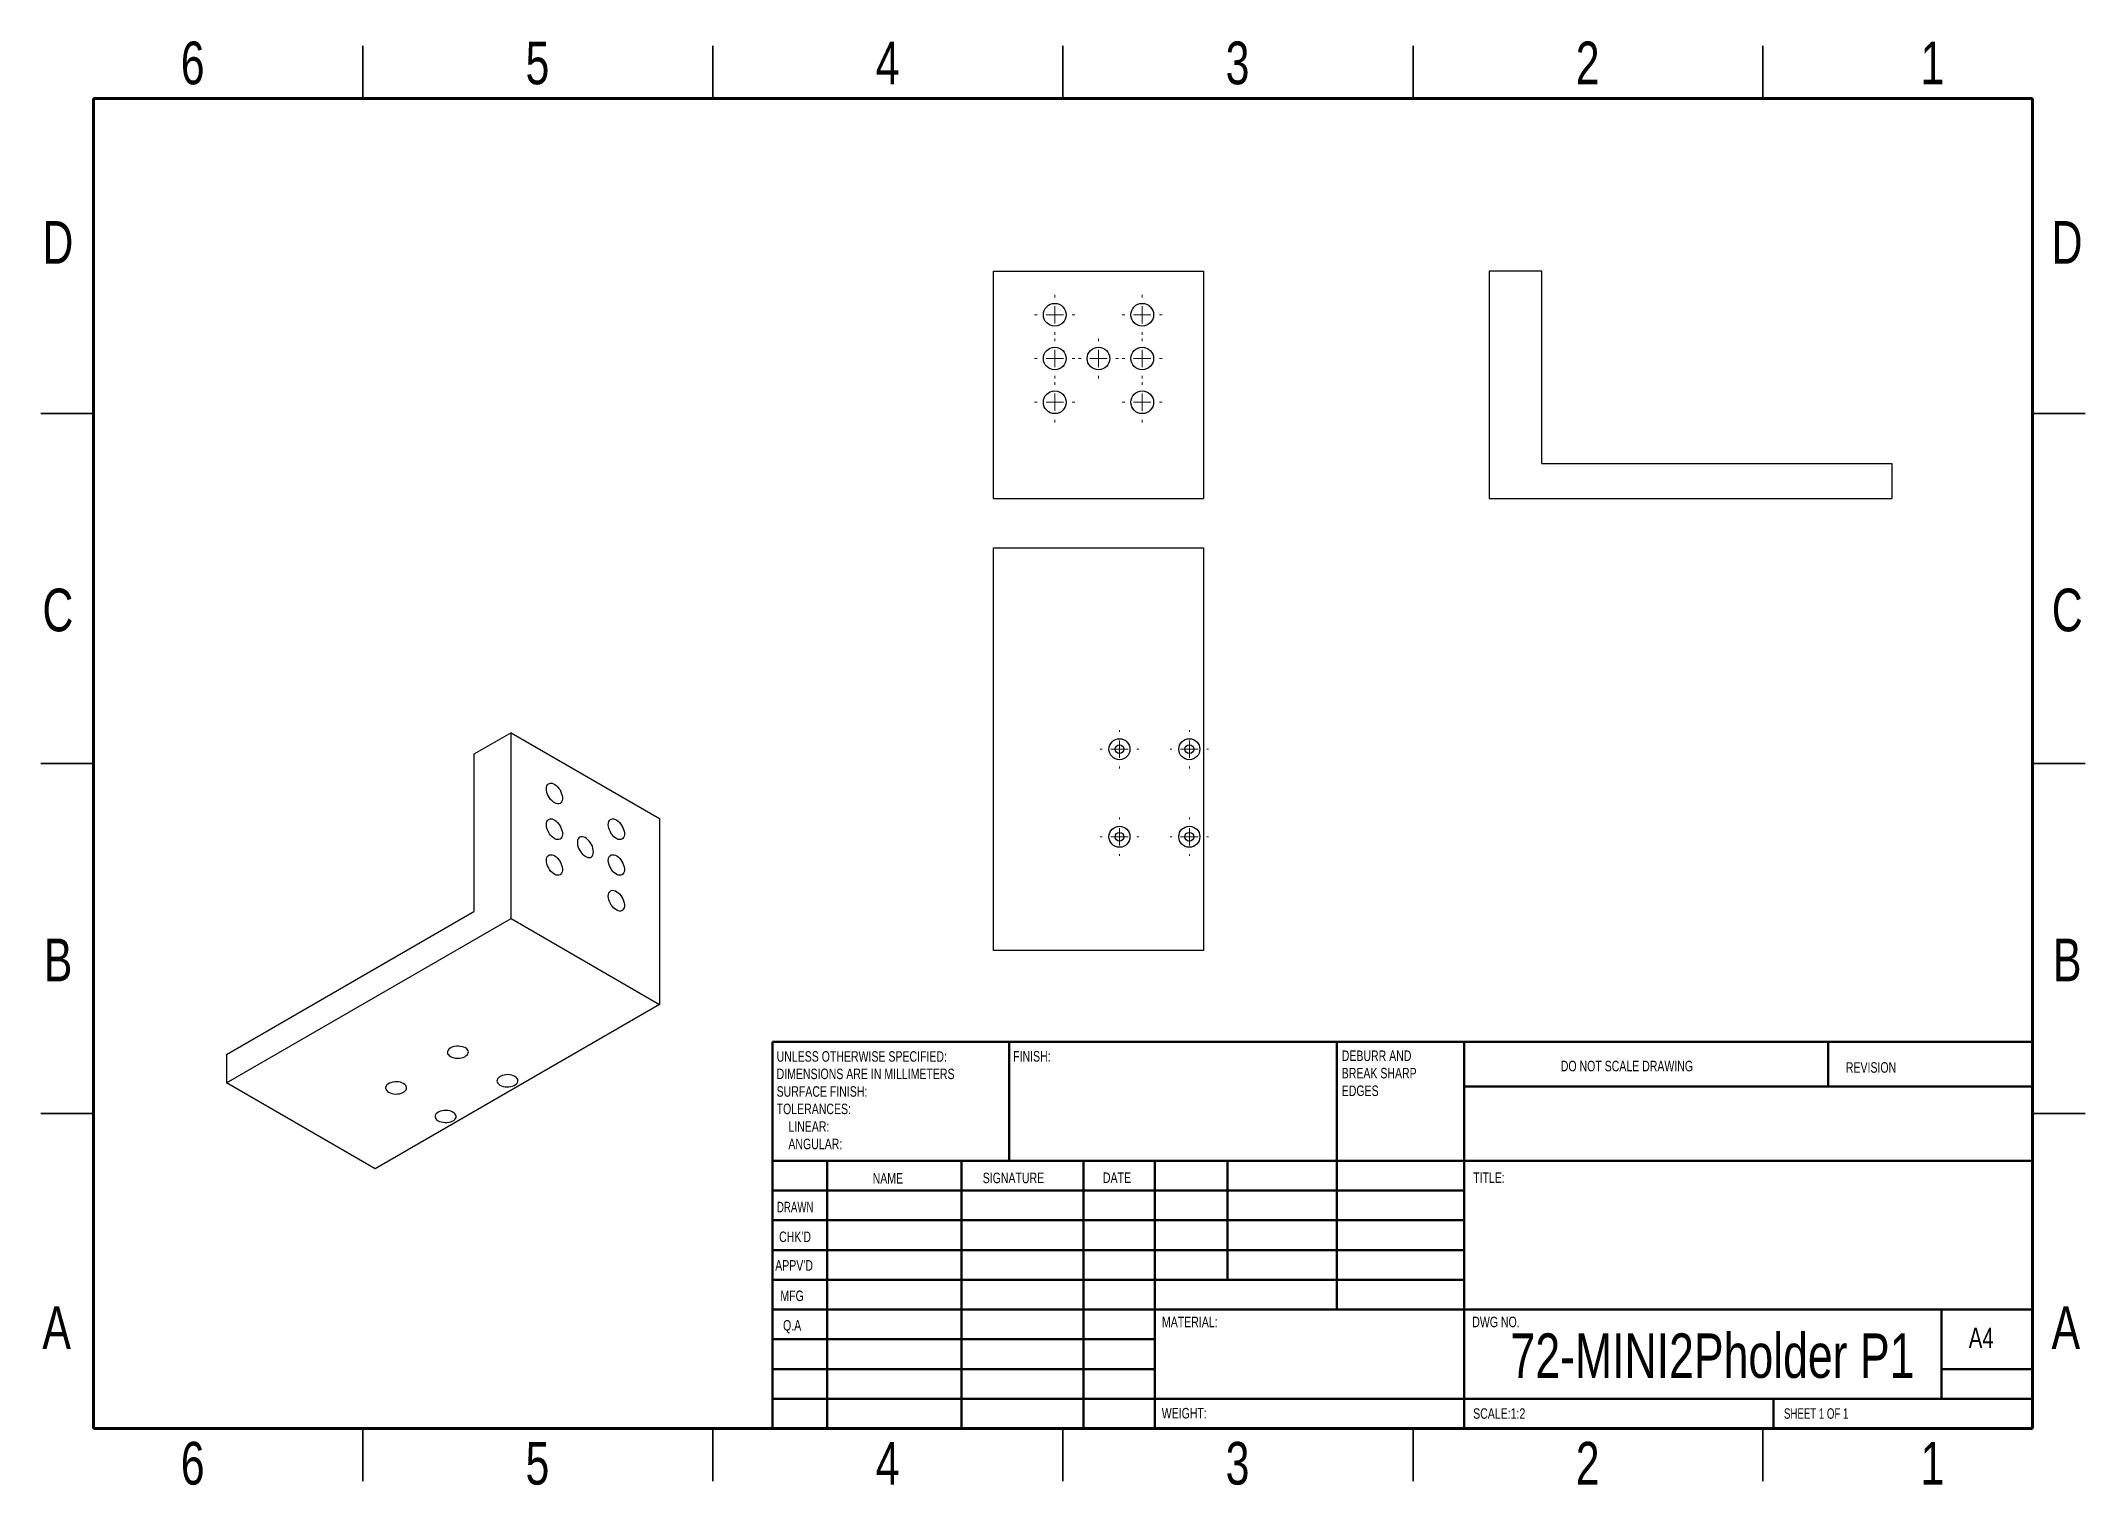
# Model space of a CAD drawing. Header units: inches. Extents: x 0.1 to 11.6, y 0.1 to 8.2.
import ezdxf

# ---------------------------------------------------------------- set-up
doc = ezdxf.new("R2010")
doc.units = ezdxf.units.IN
doc.header["$MEASUREMENT"] = 0
doc.styles.add('SLDTEXTSTYLE0', font='TXT', dxfattribs={"width": 0.75})
doc.styles.add('SLDTEXTSTYLE1', font='TXT', dxfattribs={"width": 0.686449})
doc.styles.add('SLDTEXTSTYLE2', font='TXT', dxfattribs={"width": 0.6875})

# ---------------------------------------------------------------- blocks, each defined once
blk = doc.blocks.new('SW_NOTE_0')
at = {"color": 0, "linetype": 'Continuous', "lineweight": 0, "attachment_point": 1, "style": 'SLDTEXTSTYLE0'}
for s, insert, char_height in [('UNLESS OTHERWISE SPECIFIED:', (0, 0.076), 0.05906), ('DIMENSIONS ARE IN MILLIMETERS', (0, -0.022), 0.05906), ('TOLERANCES:', (0, -0.219), 0.05906), ('SURFACE FINISH:', (0, -0.121), 0.05906), ('LINEAR:', (0.066, -0.318), 0.0591), ('ANGULAR:', (0.066, -0.416), 0.0591)]:
    blk.add_mtext(s, dxfattribs=dict(at, insert=insert, char_height=char_height))
blk = doc.blocks.new('SW_NOTE_0_1')
at = {"color": 0, "linetype": 'Continuous', "lineweight": 0, "attachment_point": 1, "style": 'SLDTEXTSTYLE0'}
for s, insert, char_height in [('DEBURR AND', (0, 0.076), 0.0591), ('BREAK SHARP', (0, -0.022), 0.05906), ('EDGES', (0, -0.121), 0.0591)]:
    blk.add_mtext(s, dxfattribs=dict(at, insert=insert, char_height=char_height))
blk = doc.blocks.new('SW_CENTERMARKSYMBOL_0')
at = {"color": 0, "linetype": 'Continuous', "lineweight": 18}
for p, q in [((-0.098, 0), (-0.113, 0)), ((0, 0), (-0.049, 0)), ((0, 0.098), (0, 0.113)), ((0, 0), (0, 0.049)), ((0, 0), (0, -0.049)), ((0, 0), (0.049, 0)), ((0.098, 0), (0.113, 0)), ((0, -0.098), (0, -0.113))]:
    blk.add_line(p, q, dxfattribs=at)
blk = doc.blocks.new('SW_CENTERMARKSYMBOL_1')
at = {"color": 0, "linetype": 'Continuous', "lineweight": 18}
for p, q in [((-0.098, 0), (-0.113, 0)), ((0, 0), (-0.049, 0)), ((0, 0.098), (0, 0.113)), ((0, 0), (0, 0.049)), ((0, 0), (0, -0.049)), ((0, 0), (0.049, 0)), ((0.098, 0), (0.113, 0)), ((0, -0.098), (0, -0.113))]:
    blk.add_line(p, q, dxfattribs=at)
blk = doc.blocks.new('SW_CENTERMARKSYMBOL_2')
at = {"color": 0, "linetype": 'Continuous', "lineweight": 18}
for p, q in [((-0.098, 0), (-0.113, 0)), ((0, 0), (-0.049, 0)), ((0, 0.098), (0, 0.113)), ((0, 0), (0, 0.049)), ((0, 0), (0, -0.049)), ((0, 0), (0.049, 0)), ((0.098, 0), (0.113, 0)), ((0, -0.098), (0, -0.113))]:
    blk.add_line(p, q, dxfattribs=at)
blk = doc.blocks.new('SW_CENTERMARKSYMBOL_3')
at = {"color": 0, "linetype": 'Continuous', "lineweight": 18}
for p, q in [((-0.098, 0), (-0.113, 0)), ((0, 0), (-0.049, 0)), ((0, 0.098), (0, 0.113)), ((0, 0), (0, 0.049)), ((0, 0), (0, -0.049)), ((0, 0), (0.049, 0)), ((0.098, 0), (0.113, 0)), ((0, -0.098), (0, -0.113))]:
    blk.add_line(p, q, dxfattribs=at)
blk = doc.blocks.new('SW_CENTERMARKSYMBOL_4')
at = {"color": 0, "linetype": 'Continuous', "lineweight": 18}
for p, q in [((-0.098, 0), (-0.113, 0)), ((0, 0), (-0.049, 0)), ((0, 0.098), (0, 0.113)), ((0, 0), (0, 0.049)), ((0, 0), (0, -0.049)), ((0, 0), (0.049, 0)), ((0.098, 0), (0.113, 0)), ((0, -0.098), (0, -0.113))]:
    blk.add_line(p, q, dxfattribs=at)
blk = doc.blocks.new('SW_CENTERMARKSYMBOL_5')
at = {"color": 0, "linetype": 'Continuous', "lineweight": 18}
for p, q in [((-0.098, 0), (-0.113, 0)), ((0, 0), (-0.049, 0)), ((0, 0.098), (0, 0.113)), ((0, 0), (0, 0.049)), ((0, 0), (0, -0.049)), ((0, 0), (0.049, 0)), ((0.098, 0), (0.113, 0)), ((0, -0.098), (0, -0.113))]:
    blk.add_line(p, q, dxfattribs=at)
blk = doc.blocks.new('SW_CENTERMARKSYMBOL_6')
at = {"color": 0, "linetype": 'Continuous', "lineweight": 18}
for p, q in [((-0.098, 0), (-0.113, 0)), ((0, 0), (-0.049, 0)), ((0, 0.098), (0, 0.113)), ((0, 0), (0, 0.049)), ((0, 0), (0, -0.049)), ((0, 0), (0.049, 0)), ((0.098, 0), (0.113, 0)), ((0, -0.098), (0, -0.113))]:
    blk.add_line(p, q, dxfattribs=at)
blk = doc.blocks.new('SW_CENTERMARKSYMBOL_7')
at = {"color": 0, "linetype": 'Continuous', "lineweight": 18}
for p, q in [((-0.098, 0), (-0.108, 0)), ((0, 0), (-0.049, 0)), ((0, 0.098), (0, 0.108)), ((0, 0), (0, 0.049)), ((0, 0), (0, -0.049)), ((0, 0), (0.049, 0)), ((0.098, 0), (0.108, 0)), ((0, -0.098), (0, -0.108))]:
    blk.add_line(p, q, dxfattribs=at)
blk = doc.blocks.new('SW_CENTERMARKSYMBOL_8')
at = {"color": 0, "linetype": 'Continuous', "lineweight": 18}
for p, q in [((-0.098, 0), (-0.108, 0)), ((0, 0), (-0.049, 0)), ((0, 0.098), (0, 0.108)), ((0, 0), (0, 0.049)), ((0, 0), (0, -0.049)), ((0, 0), (0.049, 0)), ((0.098, 0), (0.108, 0)), ((0, -0.098), (0, -0.108))]:
    blk.add_line(p, q, dxfattribs=at)
blk = doc.blocks.new('SW_CENTERMARKSYMBOL_9')
at = {"color": 0, "linetype": 'Continuous', "lineweight": 18}
for p, q in [((-0.098, 0), (-0.108, 0)), ((0, 0), (-0.049, 0)), ((0, 0.098), (0, 0.108)), ((0, 0), (0, 0.049)), ((0, 0), (0, -0.049)), ((0, 0), (0.049, 0)), ((0.098, 0), (0.108, 0)), ((0, -0.098), (0, -0.108))]:
    blk.add_line(p, q, dxfattribs=at)
blk = doc.blocks.new('SW_CENTERMARKSYMBOL_10')
at = {"color": 0, "linetype": 'Continuous', "lineweight": 18}
for p, q in [((-0.098, 0), (-0.108, 0)), ((0, 0), (-0.049, 0)), ((0, 0.098), (0, 0.108)), ((0, 0), (0, 0.049)), ((0, 0), (0, -0.049)), ((0, 0), (0.049, 0)), ((0.098, 0), (0.108, 0)), ((0, -0.098), (0, -0.108))]:
    blk.add_line(p, q, dxfattribs=at)

msp = doc.modelspace()

# ---------------------------------------------------------------- linework, layer by layer
at = {"color": 7, "linetype": 'Continuous', "lineweight": 35}
for p, q in [((1.909, 7.874), (1.909, 8.169)), ((3.878, 7.874), (3.878, 8.169)), ((5.846, 8.169), (5.846, 7.874)), ((5.846, 7.874), (5.846, 8.169)), ((7.815, 7.874), (7.815, 8.169)), ((9.783, 7.874), (9.783, 8.169)), ((0.394, 6.102), (0.098, 6.102)), ((11.299, 6.102), (11.594, 6.102)), ((0.098, 4.134), (0.394, 4.134)), ((0.394, 4.134), (0.098, 4.134)), ((11.594, 4.134), (11.299, 4.134)), ((11.299, 4.134), (11.594, 4.134)), ((0.394, 2.165), (0.098, 2.165)), ((11.299, 2.165), (11.594, 2.165)), ((1.909, 0.394), (1.909, 0.098)), ((3.878, 0.394), (3.878, 0.098)), ((5.846, 0.098), (5.846, 0.394)), ((5.846, 0.394), (5.846, 0.098)), ((7.815, 0.394), (7.815, 0.098)), ((9.783, 0.394), (9.783, 0.098))]:
    msp.add_line(p, q, dxfattribs=at)
at = {"color": 7, "linetype": 'Continuous', "lineweight": 70}
for p, q in [((0.394, 0.394), (0.394, 7.874)), ((0.394, 7.874), (11.299, 7.874)), ((11.299, 7.874), (11.299, 0.394)), ((11.299, 0.394), (0.394, 0.394))]:
    msp.add_line(p, q, dxfattribs=at)
at = {"color": 7, "linetype": 'Continuous', "lineweight": 25}
for p, q in [((5.455, 6.903), (6.636, 6.903)), ((5.455, 5.624), (5.455, 6.903)), ((6.636, 6.903), (6.636, 5.624)), ((8.243, 6.903), (8.243, 5.624)), ((8.539, 6.903), (8.243, 6.903)), ((8.539, 5.821), (8.539, 6.903)), ((8.539, 5.821), (10.507, 5.821)), ((10.507, 5.821), (10.507, 5.624)), ((5.455, 5.624), (6.636, 5.624)), ((8.243, 5.624), (10.507, 5.624)), ((5.455, 5.346), (6.636, 5.346)), ((5.455, 3.083), (5.455, 5.346)), ((6.636, 5.346), (6.636, 3.083)), ((2.743, 4.306), (2.534, 4.186)), ((2.743, 3.262), (2.743, 4.306)), ((2.743, 4.306), (3.578, 3.824)), ((2.534, 4.186), (2.534, 3.302)), ((3.578, 3.824), (3.578, 2.779)), ((1.142, 2.498), (2.534, 3.302)), ((1.142, 2.338), (2.743, 3.262)), ((2.743, 3.262), (3.578, 2.779)), ((6.636, 3.083), (5.455, 3.083)), ((3.578, 2.779), (1.978, 1.855)), ((1.142, 2.498), (1.142, 2.338)), ((1.978, 1.855), (1.142, 2.338))]:
    msp.add_line(p, q, dxfattribs=at)
at = {"color": 7, "linetype": 'Continuous', "lineweight": 50}
for p, q in [((4.213, 2.569), (11.299, 2.569)), ((4.213, 2.569), (4.213, 0.394)), ((5.543, 1.9), (5.543, 2.569)), ((7.386, 2.569), (7.386, 1.063)), ((8.102, 2.569), (8.102, 0.394)), ((10.15, 2.318), (10.15, 2.569)), ((11.299, 2.318), (8.102, 2.318)), ((11.299, 1.9), (4.213, 1.9)), ((4.52, 1.9), (4.52, 0.394)), ((5.275, 1.9), (5.275, 0.394)), ((5.961, 1.9), (5.961, 0.394)), ((6.362, 0.394), (6.362, 1.9)), ((6.772, 1.23), (6.772, 1.9)), ((8.102, 1.732), (4.213, 1.732)), ((8.102, 1.565), (4.213, 1.565)), ((8.102, 1.398), (4.213, 1.398)), ((8.102, 1.23), (4.213, 1.23)), ((6.362, 1.063), (4.213, 1.063)), ((6.362, 1.063), (11.299, 1.063)), ((10.787, 0.561), (10.787, 1.063)), ((6.362, 0.896), (4.213, 0.896)), ((6.362, 0.728), (4.213, 0.728)), ((11.299, 0.728), (10.787, 0.728)), ((4.213, 0.561), (11.299, 0.561)), ((9.843, 0.394), (9.843, 0.561))]:
    msp.add_line(p, q, dxfattribs=at)
at = {"color": 7, "linetype": 'Continuous', "lineweight": 25, "flags": 128}
for points in [[(2.941, 3.991), (2.942, 4), (2.944, 4.008), (2.948, 4.014), (2.953, 4.019), (2.959, 4.022), (2.965, 4.023), (2.973, 4.023), (2.981, 4.02), (2.989, 4.016), (2.997, 4.01), (3.004, 4.003), (3.012, 3.994), (3.018, 3.985), (3.023, 3.974), (3.027, 3.964), (3.03, 3.954), (3.032, 3.944), (3.032, 3.934), (3.03, 3.926), (3.027, 3.919), (3.023, 3.913), (3.018, 3.909), (3.012, 3.907), (3.004, 3.907), (2.997, 3.908), (2.989, 3.912), (2.981, 3.917), (2.973, 3.923), (2.965, 3.931), (2.959, 3.94), (2.953, 3.95), (2.948, 3.96), (2.944, 3.971), (2.942, 3.981), (2.941, 3.991)], [(2.941, 3.79), (2.942, 3.799), (2.944, 3.807), (2.948, 3.813), (2.953, 3.818), (2.959, 3.821), (2.965, 3.822), (2.973, 3.822), (2.981, 3.819), (2.989, 3.815), (2.997, 3.809), (3.004, 3.802), (3.012, 3.793), (3.018, 3.784), (3.023, 3.774), (3.027, 3.763), (3.03, 3.753), (3.032, 3.743), (3.032, 3.733), (3.03, 3.725), (3.027, 3.718), (3.023, 3.712), (3.018, 3.708), (3.012, 3.706), (3.004, 3.706), (2.997, 3.707), (2.989, 3.711), (2.981, 3.716), (2.973, 3.722), (2.965, 3.73), (2.959, 3.739), (2.953, 3.749), (2.948, 3.76), (2.944, 3.77), (2.942, 3.78), (2.941, 3.79)], [(3.289, 3.79), (3.29, 3.799), (3.292, 3.807), (3.296, 3.813), (3.301, 3.818), (3.306, 3.821), (3.313, 3.822), (3.321, 3.822), (3.329, 3.819), (3.337, 3.815), (3.345, 3.809), (3.352, 3.802), (3.36, 3.793), (3.366, 3.784), (3.371, 3.774), (3.375, 3.763), (3.378, 3.753), (3.38, 3.743), (3.38, 3.733), (3.378, 3.725), (3.375, 3.718), (3.371, 3.712), (3.366, 3.708), (3.36, 3.706), (3.352, 3.706), (3.345, 3.707), (3.337, 3.711), (3.329, 3.716), (3.321, 3.722), (3.313, 3.73), (3.306, 3.739), (3.301, 3.749), (3.296, 3.76), (3.292, 3.77), (3.29, 3.78), (3.289, 3.79)], [(3.206, 3.637), (3.205, 3.647), (3.203, 3.657), (3.2, 3.668), (3.195, 3.678), (3.189, 3.688), (3.182, 3.697), (3.175, 3.705), (3.167, 3.712), (3.159, 3.717), (3.151, 3.72), (3.143, 3.722), (3.136, 3.721), (3.129, 3.719), (3.124, 3.715), (3.12, 3.71), (3.117, 3.703), (3.116, 3.694), (3.116, 3.685), (3.117, 3.675), (3.12, 3.664), (3.124, 3.654), (3.129, 3.644), (3.136, 3.634), (3.143, 3.626), (3.151, 3.618), (3.159, 3.612), (3.167, 3.608), (3.175, 3.606), (3.182, 3.605), (3.189, 3.606), (3.195, 3.609), (3.2, 3.614), (3.203, 3.621), (3.205, 3.628), (3.206, 3.637)], [(2.941, 3.589), (2.942, 3.598), (2.944, 3.606), (2.948, 3.612), (2.953, 3.617), (2.959, 3.62), (2.965, 3.621), (2.973, 3.621), (2.981, 3.618), (2.989, 3.614), (2.997, 3.608), (3.004, 3.601), (3.012, 3.592), (3.018, 3.583), (3.023, 3.573), (3.027, 3.562), (3.03, 3.552), (3.032, 3.542), (3.032, 3.532), (3.03, 3.524), (3.027, 3.517), (3.023, 3.511), (3.018, 3.507), (3.012, 3.505), (3.004, 3.505), (2.997, 3.506), (2.989, 3.51), (2.981, 3.515), (2.973, 3.521), (2.965, 3.529), (2.959, 3.538), (2.953, 3.548), (2.948, 3.559), (2.944, 3.569), (2.942, 3.579), (2.941, 3.589)], [(3.289, 3.589), (3.29, 3.598), (3.292, 3.606), (3.296, 3.612), (3.301, 3.617), (3.306, 3.62), (3.313, 3.621), (3.321, 3.621), (3.329, 3.618), (3.337, 3.614), (3.345, 3.608), (3.352, 3.601), (3.36, 3.592), (3.366, 3.583), (3.371, 3.573), (3.375, 3.562), (3.378, 3.552), (3.38, 3.542), (3.38, 3.532), (3.378, 3.524), (3.375, 3.517), (3.371, 3.511), (3.366, 3.507), (3.36, 3.505), (3.352, 3.505), (3.345, 3.506), (3.337, 3.51), (3.329, 3.515), (3.321, 3.521), (3.313, 3.529), (3.306, 3.539), (3.301, 3.548), (3.296, 3.559), (3.292, 3.569), (3.29, 3.579), (3.289, 3.589)], [(3.289, 3.388), (3.29, 3.397), (3.292, 3.405), (3.296, 3.411), (3.301, 3.416), (3.306, 3.419), (3.313, 3.421), (3.321, 3.42), (3.329, 3.417), (3.337, 3.413), (3.345, 3.407), (3.352, 3.4), (3.36, 3.391), (3.366, 3.382), (3.371, 3.372), (3.375, 3.361), (3.378, 3.351), (3.38, 3.341), (3.38, 3.331), (3.378, 3.323), (3.375, 3.316), (3.371, 3.31), (3.366, 3.306), (3.36, 3.304), (3.352, 3.304), (3.345, 3.305), (3.337, 3.309), (3.329, 3.314), (3.321, 3.321), (3.313, 3.329), (3.306, 3.338), (3.301, 3.347), (3.296, 3.358), (3.292, 3.368), (3.29, 3.379), (3.289, 3.388)], [(2.402, 2.486), (2.41, 2.482), (2.42, 2.479), (2.43, 2.477), (2.441, 2.476), (2.452, 2.477), (2.463, 2.478), (2.473, 2.481), (2.482, 2.484), (2.489, 2.489), (2.495, 2.494), (2.5, 2.499), (2.502, 2.506), (2.503, 2.512), (2.501, 2.518), (2.498, 2.524), (2.493, 2.53), (2.486, 2.534), (2.477, 2.538), (2.468, 2.541), (2.457, 2.543), (2.447, 2.544), (2.436, 2.544), (2.425, 2.543), (2.415, 2.54), (2.406, 2.537), (2.398, 2.532), (2.392, 2.527), (2.388, 2.521), (2.385, 2.515), (2.385, 2.509), (2.386, 2.502), (2.39, 2.497), (2.395, 2.491), (2.402, 2.486)], [(2.054, 2.285), (2.063, 2.281), (2.072, 2.278), (2.082, 2.276), (2.093, 2.275), (2.104, 2.276), (2.115, 2.277), (2.125, 2.28), (2.134, 2.283), (2.141, 2.288), (2.147, 2.293), (2.152, 2.299), (2.154, 2.305), (2.155, 2.311), (2.153, 2.317), (2.15, 2.323), (2.145, 2.329), (2.138, 2.334), (2.129, 2.338), (2.12, 2.341), (2.109, 2.343), (2.099, 2.343), (2.088, 2.343), (2.077, 2.342), (2.067, 2.339), (2.058, 2.336), (2.05, 2.331), (2.044, 2.326), (2.04, 2.32), (2.037, 2.314), (2.037, 2.308), (2.038, 2.302), (2.042, 2.296), (2.047, 2.29), (2.054, 2.285)], [(2.68, 2.325), (2.689, 2.321), (2.698, 2.318), (2.709, 2.316), (2.72, 2.316), (2.73, 2.316), (2.741, 2.317), (2.751, 2.32), (2.76, 2.323), (2.768, 2.328), (2.774, 2.333), (2.778, 2.339), (2.781, 2.345), (2.781, 2.351), (2.78, 2.357), (2.776, 2.363), (2.771, 2.369), (2.764, 2.374), (2.756, 2.378), (2.746, 2.381), (2.736, 2.383), (2.725, 2.384), (2.714, 2.383), (2.703, 2.382), (2.694, 2.379), (2.685, 2.376), (2.677, 2.371), (2.671, 2.366), (2.666, 2.36), (2.664, 2.354), (2.663, 2.348), (2.665, 2.342), (2.668, 2.336), (2.674, 2.33), (2.68, 2.325)], [(2.333, 2.125), (2.341, 2.121), (2.35, 2.118), (2.361, 2.116), (2.372, 2.115), (2.382, 2.115), (2.393, 2.116), (2.403, 2.119), (2.412, 2.122), (2.42, 2.127), (2.426, 2.132), (2.43, 2.138), (2.433, 2.144), (2.433, 2.15), (2.432, 2.157), (2.428, 2.162), (2.423, 2.168), (2.416, 2.173), (2.408, 2.177), (2.398, 2.18), (2.388, 2.182), (2.377, 2.183), (2.366, 2.182), (2.355, 2.181), (2.346, 2.178), (2.337, 2.175), (2.329, 2.17), (2.323, 2.165), (2.318, 2.16), (2.316, 2.153), (2.315, 2.147), (2.317, 2.141), (2.32, 2.135), (2.326, 2.129), (2.333, 2.125)]]:
    msp.add_lwpolyline(points, dxfattribs=at)
at = {"color": 7, "linetype": 'Continuous', "lineweight": 25}
for centre, radius in [((5.8, 6.657), 0.064), ((6.292, 6.657), 0.064), ((5.8, 6.411), 0.064), ((6.046, 6.411), 0.064), ((6.292, 6.411), 0.064), ((5.8, 6.165), 0.064), ((6.292, 6.165), 0.064), ((6.164, 4.214), 0.0591), ((6.557, 4.214), 0.0591), ((6.164, 4.214), 0.0246), ((6.557, 4.214), 0.0246), ((6.164, 3.722), 0.0591), ((6.164, 3.722), 0.0246), ((6.557, 3.722), 0.0591), ((6.557, 3.722), 0.0246)]:
    msp.add_circle(centre, radius, dxfattribs=at)

# ---------------------------------------------------------------- block references
at = {"color": 7, "linetype": 'Continuous', "lineweight": 0}
for name, p in [('SW_CENTERMARKSYMBOL_6', (5.8, 6.657)), ('SW_CENTERMARKSYMBOL_2', (6.292, 6.657)), ('SW_CENTERMARKSYMBOL_1', (5.8, 6.411)), ('SW_CENTERMARKSYMBOL_0', (6.046, 6.411)), ('SW_CENTERMARKSYMBOL_3', (6.292, 6.411)), ('SW_CENTERMARKSYMBOL_4', (5.8, 6.165)), ('SW_CENTERMARKSYMBOL_5', (6.292, 6.165)), ('SW_CENTERMARKSYMBOL_8', (6.164, 4.214)), ('SW_CENTERMARKSYMBOL_9', (6.557, 4.214)), ('SW_CENTERMARKSYMBOL_10', (6.164, 3.722)), ('SW_CENTERMARKSYMBOL_7', (6.557, 3.722)), ('SW_NOTE_0', (4.236, 2.44)), ('SW_NOTE_0_1', (7.414, 2.444))]:
    msp.add_blockref(name, p, dxfattribs=at)

# ---------------------------------------------------------------- texts
for s, insert, char_height, attachment_point, style in [('6', (0.952, 8.193), 0.24, 2, 'SLDTEXTSTYLE0'), ('5', (2.891, 8.193), 0.24, 2, 'SLDTEXTSTYLE0'), ('4', (4.86, 8.193), 0.24, 2, 'SLDTEXTSTYLE0'), ('3', (6.828, 8.193), 0.24, 2, 'SLDTEXTSTYLE0'), ('2', (8.797, 8.193), 0.24, 2, 'SLDTEXTSTYLE0'), ('1', (10.736, 8.193), 0.24, 2, 'SLDTEXTSTYLE0'), ('D', (0.194, 7.184), 0.24, 2, 'SLDTEXTSTYLE0'), ('D', (11.493, 7.184), 0.24, 2, 'SLDTEXTSTYLE0'), ('C', (0.194, 5.117), 0.24, 2, 'SLDTEXTSTYLE0'), ('C', (11.494, 5.117), 0.24, 2, 'SLDTEXTSTYLE0'), ('B', (0.195, 3.149), 0.24, 2, 'SLDTEXTSTYLE0'), ('B', (11.494, 3.149), 0.24, 2, 'SLDTEXTSTYLE0'), ('FINISH:', (5.566, 2.517), 0.0591, 1, 'SLDTEXTSTYLE0'), ('DO NOT SCALE DRAWING', (8.646, 2.462), 0.05906, 1, 'SLDTEXTSTYLE0'), ('REVISION', (10.249, 2.454), 0.0591, 1, 'SLDTEXTSTYLE0'), ('NAME', (4.776, 1.831), 0.0591, 1, 'SLDTEXTSTYLE0'), ('SIGNATURE', (5.395, 1.833), 0.0591, 1, 'SLDTEXTSTYLE0'), ('DATE', (6.071, 1.834), 0.0591, 1, 'SLDTEXTSTYLE0'), ('TITLE:', (8.153, 1.834), 0.0591, 1, 'SLDTEXTSTYLE0'), ('DRAWN', (4.238, 1.669), 0.0591, 1, 'SLDTEXTSTYLE1'), ("CHK'D", (4.25, 1.502), 0.0591, 1, 'SLDTEXTSTYLE0'), ("APPV'D", (4.228, 1.341), 0.0591, 1, 'SLDTEXTSTYLE0'), ('MFG', (4.257, 1.17), 0.0591, 1, 'SLDTEXTSTYLE0'), ('A', (0.187, 1.082), 0.24, 2, 'SLDTEXTSTYLE0'), ('A', (11.486, 1.082), 0.24, 2, 'SLDTEXTSTYLE0'), ('Q.A', (4.272, 1.004), 0.0591, 1, 'SLDTEXTSTYLE0'), ('MATERIAL:', (6.403, 1.023), 0.0591, 1, 'SLDTEXTSTYLE0'), ('DWG NO.', (8.148, 1.023), 0.0591, 1, 'SLDTEXTSTYLE0'), ('72-MINI2Pholder P1', (9.499, 0.929), 0.25, 2, 'SLDTEXTSTYLE0'), ('A4', (10.94, 0.961), 0.1146, 1, 'SLDTEXTSTYLE0'), ('WEIGHT:', (6.402, 0.51), 0.059, 1, 'SLDTEXTSTYLE0'), ('SCALE:1:2', (8.153, 0.508), 0.0591, 1, 'SLDTEXTSTYLE0'), ('SHEET 1 OF 1', (9.901, 0.508), 0.05906, 1, 'SLDTEXTSTYLE2'), ('6', (0.952, 0.319), 0.24, 2, 'SLDTEXTSTYLE0'), ('5', (2.891, 0.319), 0.24, 2, 'SLDTEXTSTYLE0'), ('4', (4.86, 0.319), 0.24, 2, 'SLDTEXTSTYLE0'), ('3', (6.828, 0.319), 0.24, 2, 'SLDTEXTSTYLE0'), ('2', (8.797, 0.319), 0.24, 2, 'SLDTEXTSTYLE0'), ('1', (10.736, 0.319), 0.24, 2, 'SLDTEXTSTYLE0')]:
    msp.add_mtext(s, dxfattribs=dict(at, insert=insert, char_height=char_height, attachment_point=attachment_point, style=style))

doc.saveas('drawing.dxf')
